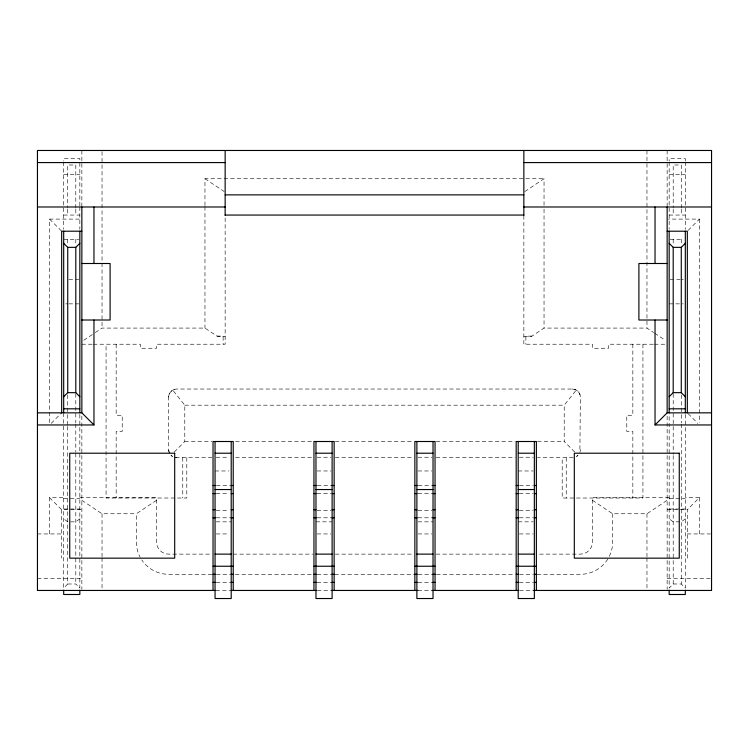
<?xml version="1.0" encoding="UTF-8"?>
<svg xmlns="http://www.w3.org/2000/svg" width="749" height="749" viewBox="0 0 749 749"><rect width="100%" height="100%" fill="white"/><g stroke="black" fill="none" stroke-linecap="round" stroke-linejoin="round"><path stroke-width="0.56" stroke-dasharray="3.75 2.81" d="M156.532 500.304L136.346 513.758L136.346 542.014A32.291 32.291 0 0 0 140.157 557.247M169.237 452.639L168.637 449.578L168.637 397.101C168.562 392.822 172.42 388.956 176.708 389.031L572.292 389.031C576.608 388.928 580.456 392.804 580.363 397.101L579.885 452.33M574.755 452.05L564.212 441.507L564.212 405.181L576.29 390.089M51.175 423.344L61.671 412.849M174.245 452.05L184.788 441.507L184.788 405.181L172.71 390.089M67.728 426.424L67.728 583.995L63.684 588.031L63.684 413.542M688.134 230.392L699.444 219.092L668.305 219.092M687.329 558.164L687.329 509.723L699.444 497.617L685.316 497.617M673.201 455.598L673.201 583.995L669.166 588.031L669.166 413.542M576.505 456.459L577.994 455.289A8.07 8.07 0 0 1 576.327 456.572M79.834 518.804L75.799 521.838L67.728 521.838L63.684 518.804M685.316 518.804L681.272 521.838L673.201 521.838L669.166 518.804M83.776 340.252L94.346 333.202M95.31 332.565L102.033 328.081L204.964 328.081L217.079 336.151L225.149 336.367M524.815 191.547L544.036 178.73L544.036 207.894M523.851 336.367L531.921 336.151L544.036 328.081L646.967 328.081L653.69 332.565M592.468 500.304L612.654 513.758L646.967 513.758L667.144 500.304M573.125 457.611L537.492 457.648M63.684 174.695L79.834 174.695M669.166 174.695L685.316 174.695M204.964 205.563L204.964 178.73L544.036 178.73M63.684 215.057L79.834 215.057M669.166 215.057L685.316 215.057M49.556 422.614L49.556 219.092L80.695 219.092M63.684 239.277L78.823 239.277M670.177 239.277L683.294 239.277M68.88 279.639L78.823 279.639M670.177 279.639L680.12 279.639M681.272 279.639L683.294 279.639M65.706 303.86L67.728 303.86M68.88 303.86L78.823 303.86M669.166 303.86L683.294 303.86M217.079 336.151L223.127 336.151L223.127 344.222M531.921 336.151L525.873 336.151L525.873 344.222M81.856 344.222L92.23 344.222M93.382 344.222L140.381 344.222L140.381 348.266L156.532 348.266L156.532 344.222L225.149 344.222L225.149 215.057M653.306 344.222L608.619 344.222L608.619 348.266L592.468 348.266L592.468 344.222L523.851 344.222L523.851 215.057M654.457 344.222L665.992 344.222M184.788 405.181L564.212 405.181M184.788 441.507L211.911 441.507M235.56 441.507L312.782 441.507M335.309 441.507L413.691 441.507M436.208 441.507L515.022 441.507M537.529 441.507L564.212 441.507M216.208 457.246L228.894 457.246M317.127 457.246L330.964 457.246M418.036 457.246L431.873 457.246M519.357 457.246L533.194 457.246M175.556 457.573L211.901 457.648M235.56 457.648L312.782 457.648M335.309 457.648L413.691 457.648M436.208 457.648L515.022 457.648M215.057 470.971L228.894 470.971M317.127 470.971L330.964 470.971M418.036 470.971L431.873 470.971M518.205 470.971L533.194 470.971M216.405 485.502L229.859 485.502M317.314 485.502L330.768 485.502M418.232 485.502L431.686 485.502M519.544 485.502L532.998 485.502M216.208 493.582L228.894 493.582M317.127 493.582L330.964 493.582M418.036 493.582L431.873 493.582M519.357 493.582L533.194 493.582M49.556 533.943L49.556 497.617L63.684 497.617M79.834 497.617L156.532 497.617L156.532 542.014A12.106 12.106 0 0 0 168.637 554.129L211.873 554.129M669.166 497.617L592.468 497.617L592.468 542.014A12.106 12.106 0 0 1 580.363 554.129L537.52 554.129M63.684 498.328L79.834 498.328M669.166 498.328L685.316 498.328M63.684 509.011L79.834 509.011M669.166 509.011L685.316 509.011M49.556 497.617L61.671 509.723L81.856 509.723M667.144 509.723L687.329 509.723M216.208 510.434L228.894 510.434M317.127 510.434L330.964 510.434M418.036 510.434L431.873 510.434M519.357 510.434L533.194 510.434M81.856 500.304L102.033 513.758L136.346 513.758M216.208 517.793L229.859 517.793M317.127 517.793L330.964 517.793M418.036 517.793L431.873 517.793M519.357 517.793L533.194 517.793M216.208 521.838L231.207 521.838M315.975 521.838L332.116 521.838M418.036 521.838L433.025 521.838M518.205 521.838L533.194 521.838M37.45 533.943L61.671 533.943M216.208 533.943L228.894 533.943M317.127 533.943L330.964 533.943M418.036 533.943L431.873 533.943M519.357 533.943L533.194 533.943M687.329 533.943L710.445 533.943M233.22 554.129L312.782 554.129M335.309 554.129L413.691 554.129M436.208 554.129L515.022 554.129M211.911 574.305L168.637 574.305A32.291 32.291 0 0 1 141.786 559.952M216.405 574.305L229.859 574.305M235.308 574.305L312.511 574.305M317.183 574.305L330.768 574.305M334.728 574.305L414.272 574.305M418.232 574.305L431.817 574.305M436.489 574.305L514.863 574.305M519.544 574.305L532.998 574.305M537.089 574.305L580.363 574.305A32.291 32.291 0 0 0 608.328 558.164M37.45 578.34L81.856 578.34M667.144 578.34L710.38 578.34M216.208 582.385L229.859 582.385M317.127 582.385L330.964 582.385M418.036 582.385L431.873 582.385M519.357 582.385L533.194 582.385M67.728 583.995L75.799 583.995L79.834 588.031L79.834 413.542M673.201 583.995L681.272 583.995L685.316 588.031L685.316 413.542M215.946 590.455L229.859 590.455M317.314 590.455L330.768 590.455M418.026 590.455L432.042 590.455M519.544 590.455L532.998 590.455M654.654 333.202L665.224 340.252M204.964 178.73L224.185 191.547M172.579 456.516L171.006 455.289A8.07 8.07 0 0 0 176.708 457.648M688.134 413.654L697.825 423.344M49.556 219.092L61.671 231.207M699.444 219.092L699.444 422.614M699.444 497.617L699.444 533.943M685.316 160.969L685.316 158.545L669.166 158.545L669.166 160.969M685.316 162.009L685.316 229.26M681.272 208.072L681.272 165.005L673.201 165.005L673.201 208.072M681.272 209.233L681.272 215.057M681.272 239.277L681.272 243.893M681.272 394.901L681.272 422.913M681.272 424.084L681.272 583.995M673.201 209.233L673.201 215.057M673.201 239.277L673.201 245.045M673.201 393.74L673.201 425.254M673.201 426.424L673.201 454.437M669.166 162.009L669.166 229.26M667.144 150.474L667.144 206.396M667.144 416.154L667.144 589.351M646.967 150.474L646.967 328.081M646.967 513.758L646.967 556.76M646.967 557.921L646.967 589.294M642.932 344.222L642.932 498.019L562.199 498.019L562.199 457.648M632.839 344.222L632.839 415.264L626.782 415.264L626.782 431.415L632.839 431.415L632.839 498.019M612.654 513.758L612.654 542.014A32.291 32.291 0 0 1 608.843 557.247M566.235 457.648L566.235 498.019M544.036 209.065L544.036 328.081M204.964 206.733L204.964 328.081M186.801 457.648L186.801 498.019L106.068 498.019L106.068 344.222M182.765 457.648L182.765 498.019M116.161 344.222L116.161 415.264L122.218 415.264L122.218 431.415L116.161 431.415L116.161 498.019M102.033 151.644L102.033 328.081M102.033 513.758L102.033 556.76M102.033 557.921L102.033 589.294M81.856 150.474L81.856 206.396M81.856 416.154L81.856 589.351M79.834 205.853L79.834 158.545L63.684 158.545L63.684 160.969M79.834 206.986L79.834 229.26M75.799 208.072L75.799 165.005L67.728 165.005L67.728 208.072M75.799 209.233L75.799 215.057M75.799 239.277L75.799 245.045M75.799 393.74L75.799 422.913M75.799 424.084L75.799 452.096M75.799 453.267L75.799 583.995M67.728 209.233L67.728 215.057M67.728 239.277L67.728 243.893M67.728 394.901L67.728 425.254M63.684 162.009L63.684 229.26M61.671 509.723L61.671 558.164M169.714 453.613A8.07 8.07 0 0 1 168.637 449.578M580.363 449.578A8.07 8.07 0 0 1 580.091 451.666M572.292 389.031A8.07 8.07 0 0 1 580.363 397.101M168.637 397.101A8.07 8.07 0 0 1 176.708 389.031"/><path stroke-width="1.12" d="M79.834 396.698L75.799 392.663L75.799 247.348L79.834 243.313M63.684 396.698L67.728 392.663L67.728 247.348L63.684 243.313M685.316 396.698L681.272 392.663L681.272 247.348L685.316 243.313M669.166 396.698L673.201 392.663L673.201 247.348L669.166 243.313M711.55 424.955L655.038 424.955L667.144 412.849L667.144 206.986M37.45 162.58L225.149 162.58M523.851 162.58L711.55 162.58M225.149 194.871L523.851 194.871M37.45 206.986L225.149 206.986M523.851 206.986L711.55 206.986M225.149 215.057L523.851 215.057M81.856 231.207L61.671 231.207L61.671 412.849M667.144 231.207L687.329 231.207L687.329 412.849M67.728 247.348L75.799 247.348M673.201 247.348L681.272 247.348M81.856 263.498L110.103 263.498L110.103 320.01L81.856 320.01M667.144 263.498L638.897 263.498L638.897 320.01L667.144 320.01M67.728 392.663L75.799 392.663M673.201 392.663L681.272 392.663M63.684 408.814L79.834 408.814M669.166 408.814L685.316 408.814M37.45 412.849L81.856 412.849L93.962 424.955L37.45 424.955M667.144 412.849L711.55 412.849M215.057 453.211L231.207 453.211M315.975 453.211L332.116 453.211M416.884 453.211L433.025 453.211M518.205 453.211L534.346 453.211M213.034 485.502L215.281 485.502M230.982 485.502L233.22 485.502M313.953 485.502L316.19 485.502M331.891 485.502L334.138 485.502M414.862 485.502L417.109 485.502M432.81 485.502L435.047 485.502M516.183 485.502L518.42 485.502M534.121 485.502L536.368 485.502M215.057 489.537L231.207 489.537M315.975 489.537L332.116 489.537M416.884 489.537L433.025 489.537M518.205 489.537L534.346 489.537M213.034 493.582L215.057 493.582M231.207 493.582L233.22 493.582M313.953 493.582L315.975 493.582M332.116 493.582L334.138 493.582M414.862 493.582L416.884 493.582M433.025 493.582L435.047 493.582M516.183 493.582L518.205 493.582M534.346 493.582L536.368 493.582M213.034 509.723L215.057 509.723M231.207 509.723L233.22 509.723M313.953 509.723L315.975 509.723M332.116 509.723L334.138 509.723M414.862 509.723L416.884 509.723M433.025 509.723L435.047 509.723M516.183 509.723L518.205 509.723M534.346 509.723L536.368 509.723M213.034 517.793L215.281 517.793M230.982 517.793L233.22 517.793M313.953 517.793L316.19 517.793M331.891 517.793L334.138 517.793M414.862 517.793L417.109 517.793M432.81 517.793L435.047 517.793M516.183 517.793L518.42 517.793M534.121 517.793L536.368 517.793M215.057 554.129L231.207 554.129M315.975 554.129L332.116 554.129M416.884 554.129L433.025 554.129M518.205 554.129L534.346 554.129M213.034 566.235L233.22 566.235M313.953 566.235L334.138 566.235M414.862 566.235L435.047 566.235M516.183 566.235L536.368 566.235M213.034 574.305L215.281 574.305M230.982 574.305L233.22 574.305M313.953 574.305L316.19 574.305M331.891 574.305L334.138 574.305M414.862 574.305L417.109 574.305M432.81 574.305L435.047 574.305M516.183 574.305L518.42 574.305M534.121 574.305L536.368 574.305M213.034 582.385L215.281 582.385M230.982 582.385L233.22 582.385M313.953 582.385L316.19 582.385M331.891 582.385L334.138 582.385M414.862 582.385L417.109 582.385M432.81 582.385L435.047 582.385M516.183 582.385L518.42 582.385M534.121 582.385L536.368 582.385M215.281 590.455L37.45 590.455L37.45 150.474L711.55 150.474L711.55 590.455L533.663 590.455M230.982 590.455L316.406 590.455M331.592 590.455L418.026 590.455M432.042 590.455L518.477 590.455M685.316 231.207L685.316 412.68M685.316 590.184L685.316 594.491L669.166 594.491L669.166 590.184M669.166 231.207L669.166 412.68M655.038 206.986L655.038 263.498M655.038 320.01L655.038 424.955M536.368 590.455L536.368 441.507L516.183 441.507L516.183 590.455M534.346 441.507L534.346 598.526L518.205 598.526L518.205 441.507M523.851 150.474L523.851 215.44M435.047 590.455L435.047 441.507L414.862 441.507L414.862 590.455M433.025 441.507L433.025 598.526L416.884 598.526L416.884 441.507M334.138 590.455L334.138 441.507L313.953 441.507L313.953 590.455M332.116 441.507L332.116 598.526L315.975 598.526L315.975 441.507M233.22 590.455L233.22 441.507L213.034 441.507L213.034 590.455M231.207 441.507L231.207 598.526L215.057 598.526L215.057 441.507M225.149 150.474L225.149 215.44M93.962 206.986L93.962 263.498M93.962 320.01L93.962 424.955M81.856 206.986L81.856 412.849M79.834 231.207L79.834 412.68M79.834 590.184L79.834 594.491L63.684 594.491L63.684 590.184M63.684 231.207L63.684 412.68M174.695 453.211L69.741 453.211L69.741 558.164L174.695 558.164L174.695 453.211M679.259 453.211L574.305 453.211L574.305 558.164L679.259 558.164L679.259 453.211"/></g></svg>
